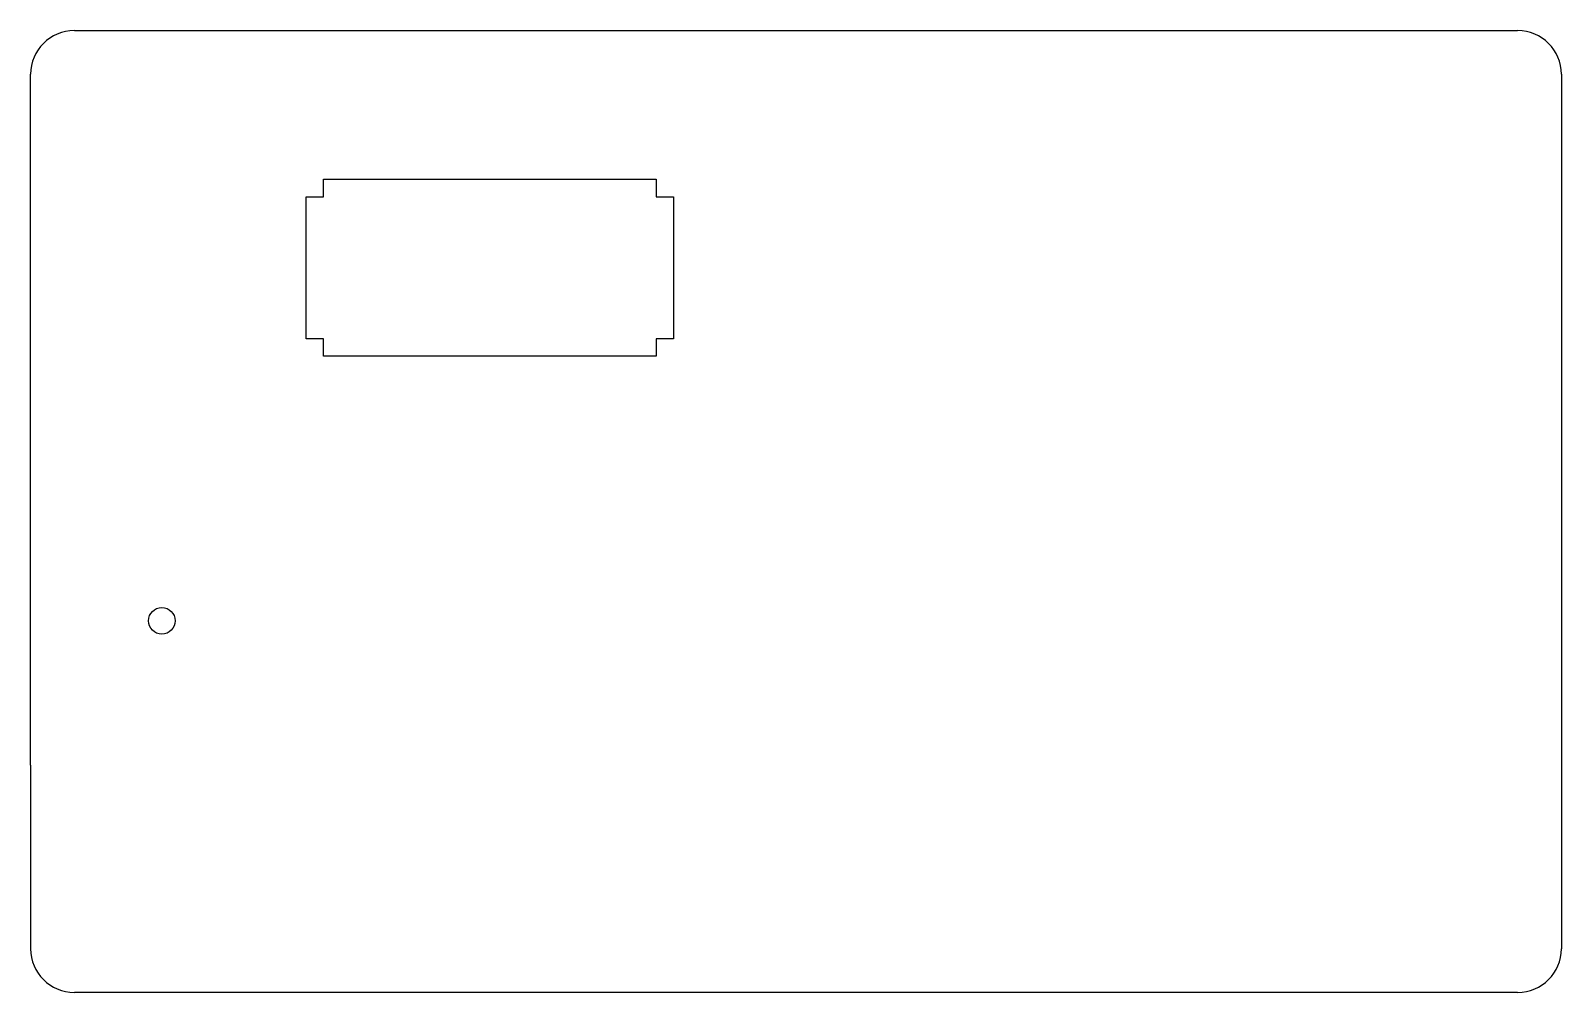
# Model space of a CAD drawing. Extents: x 76 to 254, y -140 to -28.
import ezdxf

# ---------------------------------------------------------------- set-up
doc = ezdxf.new("R2010")
doc.units = 0
doc.header["$MEASUREMENT"] = 0
doc.layers.add('BLACK', color=7, linetype='CONTINUOUS')

msp = doc.modelspace()

# ---------------------------------------------------------------- linework, layer by layer
at = {"layer": 'BLACK', "linetype": 'CONTINUOUS'}
for p, q in [((81.28, -27.94), (248.92, -27.94)), ((76.2, -111.252), (76.2, -33.02)), ((254, -33.02), (254, -134.62)), ((110.236, -47.244), (110.236, -45.212)), ((110.236, -45.212), (148.844, -45.212)), ((148.844, -45.212), (148.844, -47.244)), ((108.204, -47.244), (110.236, -47.244)), ((108.204, -63.754), (108.204, -47.244)), ((148.844, -47.244), (150.876, -47.244)), ((150.876, -47.244), (150.876, -63.754)), ((110.236, -63.754), (108.204, -63.754)), ((110.236, -65.786), (110.236, -63.754)), ((148.844, -63.754), (148.844, -65.786)), ((150.876, -63.754), (148.844, -63.754)), ((148.844, -65.786), (110.236, -65.786)), ((76.2, -113.284), (76.2, -111.252)), ((76.2, -113.284), (76.2, -134.62)), ((140.208, -139.7), (81.28, -139.7)), ((142.24, -139.7), (140.208, -139.7)), ((248.92, -139.7), (142.24, -139.7))]:
    msp.add_line(p, q, dxfattribs=at)
at = {"layer": 'BLACK'}
msp.add_circle((91.44, -96.52), 1.545, dxfattribs=at)
for centre, start, end in [((81.28, -33.02), 90, 180), ((248.92, -33.02), 0, 90), ((81.28, -134.62), 180, 270), ((248.92, -134.62), -90, 0)]:
    msp.add_arc(centre, 5.08, start, end, dxfattribs=at)

doc.saveas('drawing.dxf')
